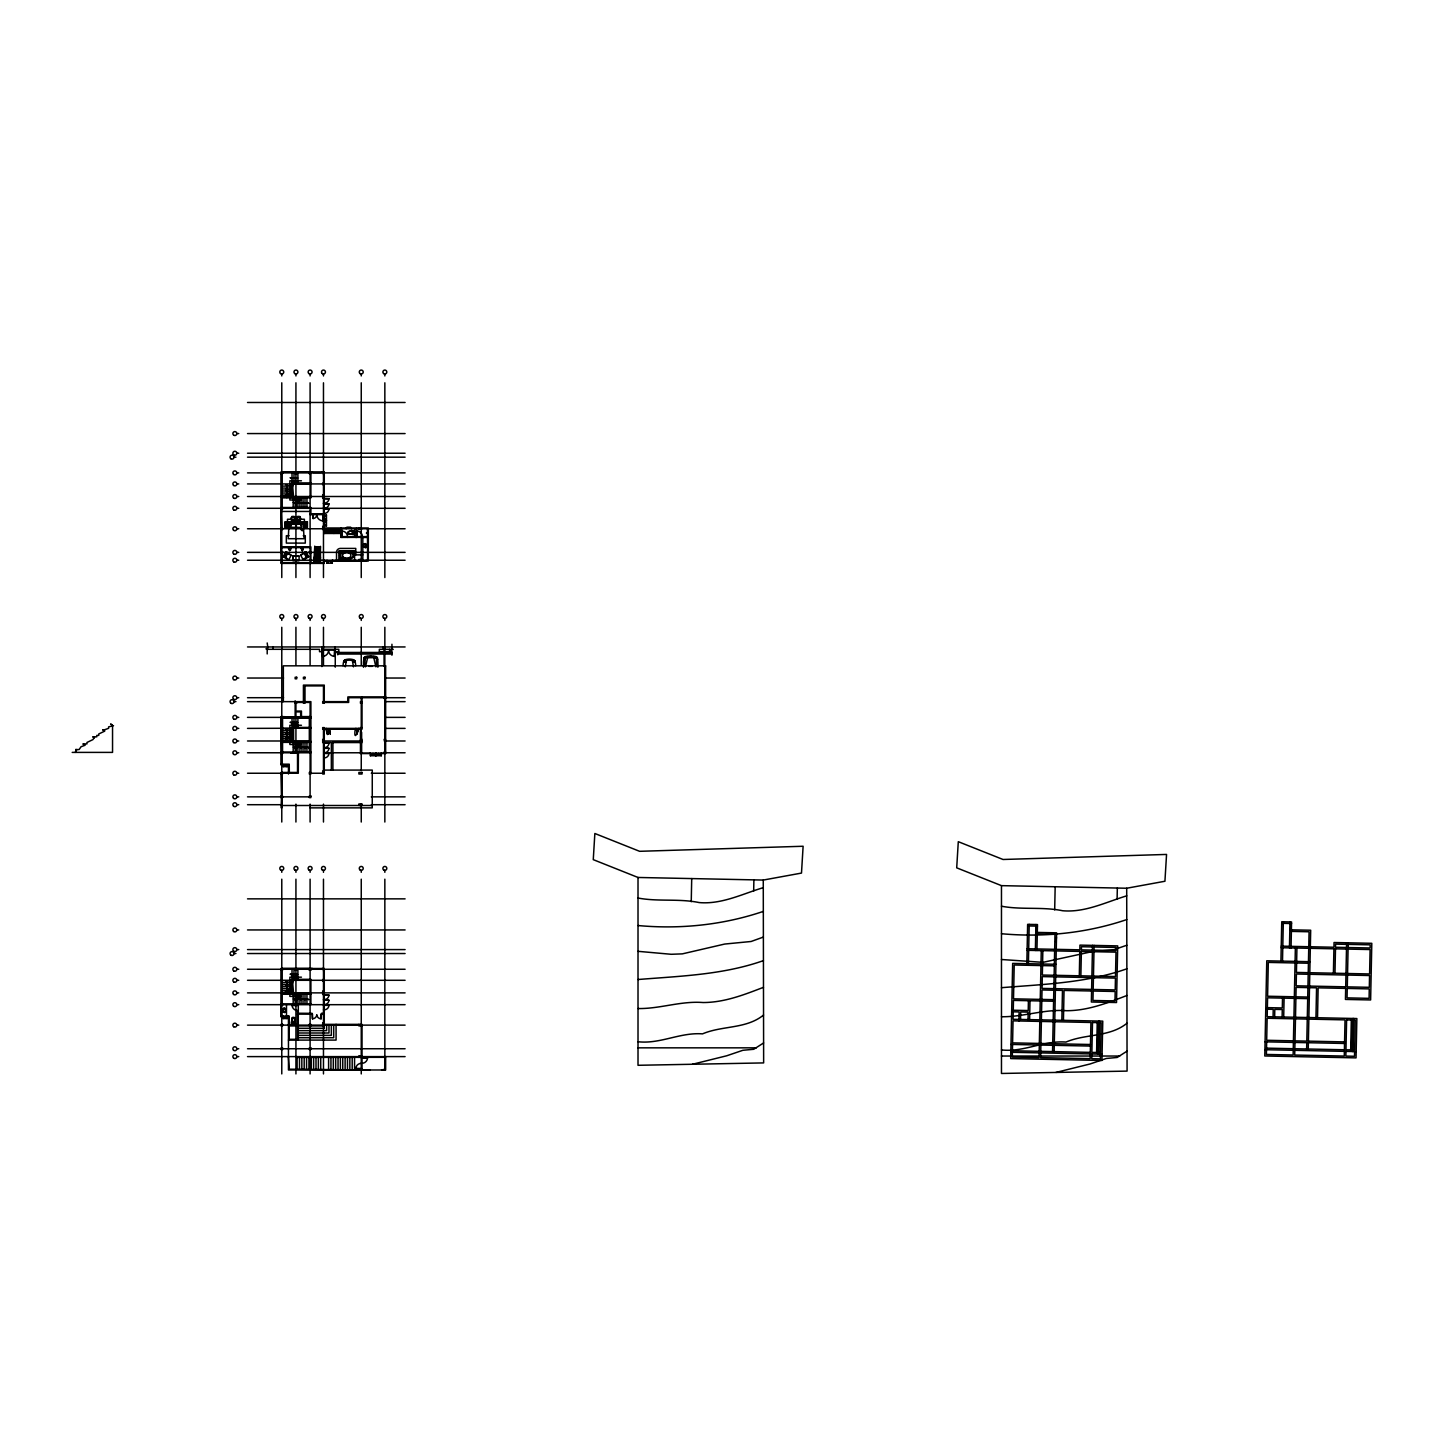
<?xml version="1.0" encoding="UTF-8"?>
<svg xmlns="http://www.w3.org/2000/svg" width="1444" height="1444" viewBox="0 0 1444 1444"><rect width="100%" height="100%" fill="white"/><g stroke="black" fill="none" stroke-linecap="round" stroke-linejoin="round"><path stroke-width="1.5" d="M324.268 528.757L324.268 533.468L340.784 533.468M340.874 533.396L340.784 536.626L368.328 536.626M354.971 661.514L354.376 662.435L354.935 661.406A1.967 1.967 0 0 0 354.267 660.756C353.004 662.092 352.589 662.85 354.484 661.117M377.877 667.236L377.931 662.886A12.761 12.761 0 0 0 377.371 658.969M343.943 661.641L345.694 662.092L343.852 661.298A1.967 1.967 0 0 1 344.484 660.756L345.748 661.984L344.394 661.081M691.243 901.706L691.712 878.566M753.66 891.038L753.894 879.865M1012.551 1044.445L1012.298 1057.044L1039.048 1057.604L1040.221 1000.963M1018.941 1020.98L1019.139 1011.937L1011.666 1011.775M1020.547 1019.428L1020.709 1011.955L1028.182 1012.118L1028.02 1019.59M1026.828 963.689L1027.641 924.359L1037.478 924.557L1036.936 950.513M1028.399 963.726L1028.669 950.351M1028.706 948.78L1029.211 924.395M1028.417 1000.71L1028.218 1010.547L1013.273 1010.24M1029.608 1019.626L1029.987 1000.746M1035.366 950.495L1035.908 924.521M1036.521 932.409L1036.666 926.109M1040.258 999.374L1040.962 965.549M1040.98 963.978L1041.268 950.603M1041.377 1021.449L1040.619 1057.622L1090.184 1058.651L1090.924 1022.478L1013.056 1020.854L1012.587 1042.875L1039.337 1043.434M1041.395 1019.861L1042.026 989.97L1053.813 990.223M1042.532 965.585L1042.333 975.025L1054.138 975.278M1042.568 964.014L1042.839 950.639M1054.68 909.9L1055.167 886.76M1052.55 1051.575L1052.676 1045.294M1053.163 1021.684L1052.712 1043.705L1040.907 1043.47M1053.199 1020.114L1054.986 934.358L1037.279 933.997M1055.618 941.939L1056.485 937.553M1054.12 1051.611L1056.593 932.824L1035.745 932.391M1061.845 1020.294L1062.477 990.404L1055.402 990.259M1063.434 1020.33L1064.047 990.44L1091.574 990.999M1079.3 975.801L1079.805 951.415M1080.87 975.837L1081.376 951.434M1092.53 945.369L1091.357 1002.01L1116.519 1002.533L1117.71 945.892L1079.95 945.116L1079.841 949.827L1027.135 948.744M1091.844 1053.976L1091.754 1058.687L1100.4 1058.867L1100.509 1054.156M1093.469 976.09L1094.101 945.405M1096.61 1052.495L1097.223 1022.605M1097.386 1052.514L1098 1022.623M1098.144 1054.102L1098.83 1021.052M1098.92 1054.12L1099.606 1021.07M1117.096 899.215L1117.331 888.042M1266.659 1041.864L1266.388 1054.445L1293.138 1055.004L1293.896 1018.814M1273.048 1018.381L1273.229 1009.338L1265.756 1009.176M1274.655 1016.847L1274.799 1009.374L1282.272 1009.518L1282.128 1016.991M1280.918 961.09L1281.749 921.759L1291.568 921.958L1291.044 947.932M1282.507 961.126L1282.777 947.751M1282.813 946.181L1283.319 921.795M1282.525 998.111L1282.308 1007.948L1267.363 1007.641M1283.698 1017.027L1284.095 998.147M1289.456 947.896L1289.997 921.922M1290.629 929.81L1290.755 923.528M1293.932 1017.244L1294.311 998.364M1294.347 996.793L1295.051 962.967M1295.087 961.379L1295.358 948.022M1295.467 1018.85L1294.708 1055.041L1344.274 1056.069L1345.032 1019.879L1267.146 1018.255L1266.695 1040.276L1293.445 1040.835M1295.503 1017.28L1296.116 987.371L1307.921 987.624M1296.622 962.986L1296.423 972.426L1308.228 972.678M1296.658 961.415L1296.929 948.04M1306.639 1048.976L1306.784 1042.694M1307.271 1019.085L1306.802 1041.124L1295.015 1040.871M1307.307 1017.515L1309.076 931.777L1291.387 931.398M1309.672 941.542L1310.358 945.964M1308.228 1049.012L1310.683 930.225L1289.835 929.792M1315.953 1017.695L1316.567 987.804L1309.491 987.66M1317.524 1017.731L1318.137 987.84L1345.682 988.4M1333.408 973.202L1333.913 948.816M1334.978 973.238L1335.483 948.852M1346.62 942.788L1345.447 999.429L1370.627 999.952L1371.8 943.311L1334.039 942.517L1333.949 947.246L1281.243 946.145M1345.952 1051.376L1345.844 1056.087L1354.508 1056.268L1354.598 1051.557M1347.559 973.491L1348.209 942.806M1350.7 1049.896L1351.313 1020.005M1351.494 1049.914L1352.107 1020.024M1352.234 1051.503L1352.92 1018.471M1353.028 1051.521L1353.714 1018.489M364.79 665.485L365.043 657.453A12.671 12.671 0 0 1 367.751 656.894M291.345 520.147L291.417 517.674M296.814 520.147L296.886 517.674M363.942 665.738L364.718 658.031A11.967 11.967 0 0 1 367.624 657.417M291.056 519.714L291.183 517.764M296.507 519.714L296.652 517.764M338.889 552.186L340.297 550.76M283.565 1010.204L283.638 1009.609A2.256 2.256 0 0 1 283.872 1009.031L285.37 1009.031M285.569 525.363C289.468 521.663 286.056 529.822 286.02 524.623M304.305 525.056C306.724 529.659 306.525 521.085 304.467 525.616M295.009 1021.576L295.009 1023.2L294.395 1017.749L292.428 1017.695L291.742 1023.309L294.937 1023.273M364.123 657.977L370.693 656.334L377.245 657.977M345.26 666.839L346.38 660.504A14.584 14.584 0 0 1 349.376 660.161A14.584 14.584 0 0 1 352.372 660.504L353.491 666.839M358.491 729.184C352.083 748.407 355.82 715.971 357.011 734.22L358.491 728.39M377.66 659.872L377.678 659.168A11.065 11.065 0 0 0 377.371 657.634L376.667 656.785A22.382 22.382 0 0 0 373.418 656.027L367.967 656.027A22.382 22.382 0 0 0 364.863 656.731L363.996 657.634A11.065 11.065 0 0 0 363.707 659.168L363.744 659.962M365.494 666.839L367.859 656.551M290.858 525.255L290.569 527.24L294.865 527.403A16.209 16.209 0 0 1 295.695 527.457L295.641 524.1L293.078 524.262M298.962 524.262L296.417 524.1L296.363 527.457A16.209 16.209 0 0 1 297.175 527.403L301.453 527.385L301.182 525.255M292.211 478.018L293.764 478.018L292.266 478.415M296.146 478.018L297.699 478.018L296.2 478.415M297.32 502.801L298.872 502.801L297.32 502.999M301.255 502.801L302.807 502.801L301.255 502.999M305.189 502.801L306.742 502.801M306.742 502.999L305.189 502.999M292.211 722.487L293.764 722.487L292.211 722.686M296.146 722.487L297.699 722.487L296.146 722.686M297.32 747.27L298.872 747.27L297.32 747.469M301.255 747.27L302.807 747.27L301.255 747.469M305.189 747.27L306.742 747.27M306.742 747.469L305.189 747.469M292.211 974.375L293.764 974.375L292.266 974.79M296.146 974.375L297.699 974.375L296.2 974.79M297.32 999.176L298.872 999.176L297.32 999.374M301.255 999.176L302.807 999.176L301.255 999.374M305.189 999.176L306.742 999.176M306.742 999.374L305.189 999.374M305.857 551.788L300.821 555.254M364.484 543.63L363.924 544.424A2.256 2.256 0 0 0 363.689 545.02A3.484 3.484 0 0 0 363.689 546.572A2.256 2.256 0 0 0 363.924 547.15L365.621 547.096A2.256 2.256 0 0 0 365.639 546.572A3.484 3.484 0 0 0 365.639 545.02A2.256 2.256 0 0 0 365.422 544.424L364.411 543.666A1.986 1.986 0 0 0 363.581 544.911A3.123 3.123 0 0 0 363.491 546.68L365.621 547.908A1.986 1.986 0 0 0 366.451 546.662A3.05 3.05 0 0 0 366.469 544.911A2.13 2.13 0 0 0 365.585 543.63L365.476 543.576M301.038 525.706L301.525 524.064L298.601 524.298M325.911 532.493L325.586 529.064M328.113 530.959L328.077 529.027M334.611 529.064L334.936 532.493L334.755 529.027M283.186 556.554L285.894 551.734M284.197 556.211L286.129 552.763M285.064 556.698L286.995 553.232M283.313 556.626L285.641 557.077L287.627 553.539L286.02 551.788M288.385 559.767L285.641 557.077M291.002 555.074L286.074 551.662M289.107 559.045L291.11 555.453M286.056 526.555L288.132 525.363M304.756 526.555L305.496 525.291M283.565 1010.565L283.638 1011.161A2.256 2.256 0 0 0 283.872 1011.757L285.37 1011.757A2.256 2.256 0 0 0 285.587 1011.161A3.05 3.05 0 0 0 285.731 1009.5M326.272 530.959L326.272 532.493M326.813 530.959L326.976 529.027M327.499 530.688L327.571 529.027M331.885 530.959L332.03 529.027M333.492 530.959L333.492 532.493M335.784 530.959L335.947 529.027M285.28 1008.58L284.215 1008.183L285.37 1008.67A2.365 2.365 0 0 1 285.786 1009.482A3.123 3.123 0 0 1 285.786 1011.287A2.365 2.365 0 0 1 285.443 1011.991L284.775 1012.479M323.474 515.003L326.452 515.003L324.07 517.656L326.452 520.309L323.474 520.309M323.474 520.706L326.452 520.706L324.07 523.36L326.452 526.013L323.474 526.013M345.928 558.539L346.235 558.81A1.895 1.895 0 0 0 347.264 558.81L345.928 558.539A6.083 6.083 0 0 1 345.008 558.323A4.585 4.585 0 0 1 343.654 557.655M327.012 560.236L327.012 563.196L329.647 560.832L332.282 563.196L332.282 560.236M283.15 764.905L283.15 766.656L285.118 764.905L287.085 766.656L287.085 764.905M370.368 752.775L370.368 755.735L373.003 753.371L375.639 755.735L375.639 752.775M376.036 752.775L376.036 755.735L378.671 753.371L381.306 755.735L381.306 752.775M283.15 1016.089L283.15 1018.561L285.118 1016.793L287.085 1018.561L287.085 1016.089M692.488 1064.264L726.711 1055.781L742.866 1050.293L753.732 1049.283L763.605 1042.947M1055.925 1072.441L1090.148 1063.957L1106.303 1058.47L1117.169 1057.477L1127.042 1051.142M302.969 559.099L308.565 556.626L305.984 551.734M303.691 559.821L308.637 556.752M763.551 1015.042C746.115 1029.193 722.487 1025.384 702.524 1033.868C680.07 1032.171 660.215 1044.265 638.013 1041.738M1126.988 1023.236C1109.552 1037.388 1085.924 1033.561 1065.961 1042.063C1043.507 1040.348 1023.652 1052.441 1001.468 1049.932M283.71 1008.237L283.908 1008.219A2.058 2.058 0 0 0 282.843 1009.518A3.05 3.05 0 0 0 282.825 1011.269A2.292 2.292 0 0 0 283.168 1011.955L284.612 1012.533M289.071 528.017L290.172 527.854M367.444 532.89L366.361 533.089L367.444 532.511M305.803 551.662L300.875 555.074M763.371 937.066L751.115 941.488L724.726 944.051L682.326 953.87L671.225 954.285L638.013 951.325M1126.825 945.242L1113.198 949.935L1093.686 951.434M297.121 500.887L299.088 500.021M299.088 500.887L301.056 500.021L289.865 500.021L289.865 480.798L301.453 480.798M297.121 745.357L299.088 744.49M299.088 745.357L301.056 744.49L289.865 744.49L289.865 725.267L301.453 725.267M297.121 997.244L299.088 996.378M299.088 997.244L301.056 996.378L289.865 996.378L289.865 977.173L301.453 977.173M763.316 911.399C723.227 924.99 680.196 929.431 638.013 925.532M1126.771 919.575C1086.664 933.185 1043.633 937.571 1001.468 933.726M290.28 527.962L299.792 527.872M763.28 887.645C742.396 893.944 721.567 904.558 699.221 902.572C678.77 898.385 658.41 901.85 638.013 898.042M1126.717 895.84C1105.851 902.157 1085.022 912.734 1062.676 910.749C1042.207 906.561 1021.847 910.027 1001.468 906.218M289.576 550.706C286.183 540.977 290.461 556.788 291.074 547.059M763.425 960.621C723.155 974.862 679.962 976.108 638.013 979.519M1126.861 968.798C1086.592 983.039 1043.398 984.285 1001.468 987.696M286.778 486.231L286.778 487.801M286.995 487.801L286.995 486.231M286.778 492.133L286.778 493.704L286.995 492.133M286.778 496.068L286.778 497.62L286.995 496.068M76.099 750.754L76.099 749.201L75.9 750.754M286.778 730.7L286.778 732.27L286.995 730.7M286.778 734.635L286.778 736.205L286.995 734.635M286.778 738.57L286.778 740.14L286.995 738.57M286.778 982.606L286.778 984.158M286.995 984.158L286.995 982.606M286.778 986.541L286.778 988.093L286.995 986.541M286.778 988.508L286.778 990.061L286.995 988.508M286.778 992.443L286.778 993.995L286.995 992.443M763.479 987.317C744.075 994.772 724.437 1002.515 703.084 1002.533C680.972 1000.764 659.854 1008.941 638.013 1008.544M1126.934 995.494C1107.512 1002.948 1087.874 1010.692 1066.538 1010.71C1044.409 1008.941 1023.291 1017.117 1001.468 1016.72M326.236 729.184C329.304 744.905 328.546 718.246 330.279 734.31C327.77 718.065 328.492 746.061 326.236 728.39M350.549 531.067L348.166 531.554A5.884 5.884 0 0 0 348.022 532.692A5.884 5.884 0 0 0 348.166 533.847L353.924 534.334L353.311 530.959M763.262 880.064L801.492 873.078L803.117 846.256L639.602 851.31L594.856 833.495L593.267 859.649L638.013 877.465L763.262 880.064L763.641 1062.91L638.013 1065.293L638.013 877.465M1126.699 888.24L1164.929 881.255L1166.553 854.433L1003.038 859.487L958.293 841.69L956.704 867.844L1001.468 885.641L1126.699 888.24L1127.078 1071.105L1001.468 1073.47L1001.468 885.641M352.95 530.724C349.917 530.02 345.333 533.72 350.621 534.172M1092.296 951.596L1043.001 962.336L1001.468 959.502M286.49 524.371L287.627 524.84M367.552 657.652L373.834 657.652M367.642 657.309L373.743 657.309M368.942 666.334L372.426 666.334M296.02 527.8L294.919 527.8M294.937 1023.381L291.814 1023.381M297.446 527.8L300.623 527.764L303.312 529.984A12.545 12.545 0 0 1 302.175 530.724L301.182 529.804A4.296 4.296 0 0 0 300.406 528.414L299.702 527.764M247.52 402.479L405.096 402.479M236.798 433.561L238.765 433.561M247.52 433.561L405.096 433.561M236.798 453.236L238.765 453.236M247.52 453.236L405.096 453.236M233.982 457.17L235.95 457.17M247.52 457.17L405.096 457.17M281.075 472.188L312.464 472.116M321.976 472.188L324.178 472.188L323.474 474.48M312.861 472.513L321.507 472.513M236.798 472.892L238.765 472.892M247.52 472.892L405.096 472.892M281.075 473.614L282.483 473.614L282.555 472.116M295.226 473.614L296.652 473.614L296.724 472.116M309.395 473.614L310.803 473.614L309.323 473.686L309.323 472.116M280.984 473.686L282.555 473.686M296.724 473.686L295.154 473.686L295.154 472.116M292.013 482.928L310.893 482.928M324.268 483.126L322.698 483.126L322.698 484.697L324.268 484.697L324.268 472.116L280.984 472.116L280.984 563.395L324.268 563.395L324.268 560.236L324.178 563.304M310.893 483.722L293.583 483.722L292.789 487.657L293.583 497.097L310.893 497.097M236.798 483.921L238.765 483.921M247.52 483.921L405.096 483.921M281.779 486.087L292.013 486.087M281.779 488.054L292.013 488.054M281.779 490.021L292.013 490.021M281.779 491.989L292.013 491.989L281.779 497.873L310.893 497.873L310.893 472.116M281.779 493.956L292.013 493.956M324.178 529.479L324.178 526.482L322.698 526.41L322.698 529.551L324.268 529.551L324.268 494.931L322.698 494.931L322.698 498.072L324.268 498.072M322.77 495.003L324.178 495.003M281.779 495.906L292.013 495.906M236.798 496.501L238.765 496.501M247.52 496.501L405.096 496.501M323.474 498.469L328.979 498.74A4.729 4.729 0 0 1 324.268 503.198L323.474 503.198M324.268 498.74L328.979 498.74M323.474 503.595L328.979 503.866A4.729 4.729 0 0 1 324.268 508.324M324.268 503.866L328.979 503.866M280.984 507.512L310.893 507.512L310.893 514.606M236.798 508.306L238.765 508.306M247.52 508.306L405.096 508.306M323.474 508.703L328.979 508.974A4.729 4.729 0 0 1 324.268 513.432L323.474 513.414M280.984 509.1L282.555 509.1L282.555 507.512M324.268 508.974L328.979 508.974M281.075 509.172L281.688 527.908M281.779 511.447L310.099 511.447M310.099 513.811L324.268 513.811M310.189 514.515L312.391 513.902M310.099 514.606L324.268 514.606M291.814 517.295L294.414 517.295M297.283 517.295L299.883 517.295M323.077 513.811L322.806 520.905A6.354 6.354 0 0 1 316.796 514.606A3.827 3.827 0 0 1 313.131 518.522L312.861 513.811M291.742 520.544L294.486 520.544M297.193 520.544L299.955 520.544M289.305 523.504L303.005 523.504M305.37 525.363L306.85 525.363M280.984 527.981L282.555 527.981L282.555 529.551L280.984 529.551M324.268 527.981L368.328 527.981L368.328 561.03L323.474 561.03M346.145 528.179L351.415 528.179M236.798 528.757L238.765 528.757M247.52 528.757L405.096 528.757M281.075 529.623L281.075 551.5M324.665 530.688L340.405 530.688M324.665 530.832L340.405 530.832M347.481 537.421L347.481 536.626A5.451 5.451 0 0 0 342.246 531.121L341.975 537.421M362.426 537.421L362.426 536.626A5.451 5.451 0 0 0 357.191 531.121L356.921 537.421M367.444 532.204L367.534 533.197M324.665 533.143L340.405 533.143M289.071 535.706L286.345 535.706L286.345 543.106L305.298 543.106L305.298 535.706L303.24 535.706M341.975 536.915L347.481 536.915M356.921 536.915L362.426 536.915M340.874 537.348L341.65 528.684M362.895 537.348L368.256 537.348L340.784 537.421L340.874 528.053M280.984 546.861L310.893 546.861L310.893 563.395M314.774 546.734L319.593 546.734M282.176 547.258L287.284 547.258M304.594 547.258L309.702 547.258M310.189 547.565L280.984 547.655M352.535 551.482L353.726 551.482M280.984 551.59L282.555 551.59L282.555 553.16L280.984 553.16M310.893 551.59L309.323 551.59L309.323 553.16L310.893 553.16M352.679 551.608L353.581 551.608M236.798 552.366L238.765 552.366M247.52 552.366L405.096 552.366M353.726 553.63L353.238 553.63A5.234 5.234 0 0 0 352.769 553.142M354.592 554.875L362.823 554.875M298.854 556.139L293.024 556.139L293.024 560.398L298.854 560.398M313.944 557.348L320.424 557.348M339.936 557.33L340.206 557.33A5.289 5.289 0 0 0 340.748 557.709L339.791 557.222L339.683 559.243L340.983 559.369L339.936 559.243M314.774 557.655L319.593 557.655M313.871 557.907L320.496 557.907M314.864 558.395L319.539 558.395M236.798 560.236L238.765 560.236M247.52 560.236L405.096 560.236M323.564 560.326L326.543 560.94M332.77 560.326L334.25 561.03M358.798 560.326L357.318 561.03M313.871 560.777L320.496 560.687M327.012 560.832L332.282 560.832M334.647 560.633L356.921 560.633M314.648 561.048L319.72 561.048M314.648 561.445L319.72 561.445M280.984 562.6L323.564 562.673M311.29 562.998L323.077 562.998M327.012 563.196L332.282 563.196M247.52 646.948L405.096 646.948M267.194 649.313L319.521 649.313L319.521 651.677L321.886 651.677M321.886 649.313L338.798 649.313L338.798 651.677L335.261 651.677M321.886 650.107L335.261 650.107M391.938 651.677L379.339 651.677L379.339 649.313L393.183 649.313L391.198 650.251L391.938 655.233M337.806 652.453L391.938 652.453M337.806 653.248L391.938 653.248M337.806 654.042L391.938 654.042M328.564 650.107L328.564 650.486A6.101 6.101 0 0 1 322.662 656.388L322.283 649.313M328.564 650.486A6.101 6.101 0 0 0 334.466 656.388L334.864 649.313M362.029 727.596L360.458 727.596L360.458 753.569L385.638 753.569L385.638 665.828L283.349 665.828L283.349 701.64M384.14 665.919L385.566 665.919M236.798 678.03L238.765 678.03M247.52 678.03L283.547 678.03M384.826 678.03L405.096 678.03M384.14 696.838L385.566 696.838M385.638 696.911L347.878 696.911L347.878 701.64L322.698 701.64L322.698 703.21L324.268 703.21L324.268 685.106L303.421 685.106L303.421 703.21L304.991 703.21L304.991 685.9M236.798 697.705L238.765 697.705M247.52 697.705L283.547 697.705M405.096 697.705L348.654 697.705L348.654 702.434L323.474 702.434L323.474 685.9L304.197 685.9L304.197 701.64M384.068 698.499L385.638 698.499M233.982 701.64L235.95 701.64M247.52 701.64L310.893 701.64L310.893 774.02L309.323 774.02L309.323 772.45L310.893 772.45M362.029 701.64L360.458 701.64L360.458 703.21L362.029 703.21M384.826 701.64L405.096 701.64M295.154 703.21L296.724 703.21L296.724 701.64M301.453 716.585L310.893 716.585M236.798 717.379L238.765 717.379M247.52 717.379L310.893 717.379M384.826 717.379L405.096 717.379M280.984 718.155L310.893 718.155M281.075 718.246L281.688 751.909M113.516 725.628L108.607 726.892L108.607 728.317L104.672 729.725L104.672 731.151L98.77 733.967L98.77 735.393L96.802 735.393L96.802 736.801L94.835 736.801L92.867 739.635L86.965 742.469L86.965 743.895L84.997 743.895L84.997 745.303L81.063 746.728L79.095 749.562L77.128 749.562L75.16 752.396M292.013 727.415L310.893 727.415M236.798 728.39L238.765 728.39M247.52 728.39L310.893 728.191M361.253 728.39L323.474 728.39L323.474 770.085M384.826 728.39L405.096 728.39M281.779 728.588L292.013 728.588M281.779 730.556L292.013 730.556M281.779 732.523L292.013 732.523M281.779 734.491L292.013 734.491M281.779 736.458L292.013 736.458L281.779 742.36L310.893 742.36M281.779 738.426L292.013 738.426M324.268 739.4L322.698 739.4L322.698 742.559L331.344 742.559L331.344 770.32M360.458 739.4L362.029 739.4L362.029 742.559L332.914 742.559M385.638 739.4L384.068 739.4L384.934 742.631M281.779 740.393L292.013 740.393M236.798 740.989L238.765 740.989M247.52 740.989L310.55 740.989M324.052 740.989L362.318 740.989M384.609 740.989L405.096 740.989M310.893 741.566L293.583 741.566L293.583 728.191M360.458 742.162L332.914 742.162L332.914 770.32M324.268 742.956L328.979 743.227A4.729 4.729 0 0 1 324.268 747.685M324.268 743.227L328.979 743.227M324.268 748.064L328.979 748.335A4.729 4.729 0 0 1 324.268 752.793M324.268 748.335L328.979 748.335M280.984 751.999L310.893 751.999M384.068 751.999L385.638 751.999M72.2 752.396L112.542 752.396L112.542 725.628M236.798 752.775L238.765 752.775M247.52 752.775L310.893 752.775M324.052 752.775L362.318 752.775M384.609 752.775L405.096 752.775M290.641 752.974L296.128 752.974M324.268 753.172L328.979 753.443A4.729 4.729 0 0 1 324.268 757.901M369.592 753.172L361.632 753.172L361.632 742.956M370.368 753.371L375.639 753.371M376.036 753.371L381.306 753.371M382.1 753.172L383.671 753.172M280.984 753.569L282.555 753.569L282.555 716.585M324.268 753.443L328.979 753.443M370.368 755.735L375.639 755.735M376.036 755.735L381.306 755.735M280.984 764.183L289.251 764.183L289.323 772.54M281.075 764.273L282.681 764.273M289.251 764.977L280.984 764.977L280.984 716.585L300.731 717.289M283.15 766.656L287.085 766.656M324.268 770.085L372.263 770.085L372.263 807.864L310.099 807.864M324.268 770.879L322.698 770.879L322.698 774.02L324.268 774.02L324.268 727.596L322.698 727.596L322.698 729.184L362.029 729.184L362.029 696.911M236.798 773.244L238.765 773.244M247.52 773.244L298.294 773.244L298.385 752.703M310.893 773.244L323.474 773.244M371.325 773.244L405.096 773.244M280.984 774.02L282.555 774.02L282.555 772.45M280.984 796.059L282.555 796.059L282.555 797.629L280.984 797.629M281.075 796.131L282.483 796.131M236.798 796.853L238.765 796.853M247.52 796.853L310.099 796.853L310.099 702.434L295.93 702.434L295.93 711.08L301.453 711.08L301.453 717.379M371.325 796.853L405.096 796.853M281.075 797.557L282.483 797.557M236.798 804.705L238.765 804.705M247.52 804.705L281.291 804.705M371.325 804.705L405.096 804.705M361.957 805.427L358.96 805.427L358.888 803.929L362.029 803.929L362.029 805.499M280.984 805.499L372.263 805.499M281.075 807.774L281.688 797.72M281.779 807.864L280.984 772.45L297.518 772.45L297.518 751.999M247.52 898.854L405.096 898.854M236.798 929.936L238.765 929.936M247.52 929.936L405.096 929.936M236.798 949.592L238.765 949.592M247.52 949.592L405.096 949.592M233.982 953.527L235.95 953.527M247.52 953.527L405.096 953.527M281.075 968.563L312.464 968.491M321.976 968.563L324.178 968.563L323.474 970.837M312.861 968.87L321.507 968.87M236.798 969.267L238.765 969.267M247.52 969.267L405.096 969.267M281.075 969.989L282.483 969.989L282.555 968.491M295.226 969.989L296.652 969.989L296.724 968.491M309.323 968.491L309.323 970.061L310.803 969.989L310.893 968.491M280.984 970.061L282.555 970.061M296.724 970.061L295.154 970.061L295.154 968.491M309.323 970.061L310.893 970.061M292.013 979.303L310.893 979.303L310.893 1004.681M324.268 979.501L322.698 979.501L322.698 981.072L324.268 981.072M310.893 980.097L293.583 980.097L292.789 984.032L293.583 993.472L310.893 993.472M236.798 980.296L238.765 980.296M247.52 980.296L405.096 980.296M281.779 982.443L292.013 982.443M281.779 984.411L292.013 984.411M281.779 986.378L292.013 986.378M281.779 988.346L292.013 988.346L281.779 994.248L310.893 994.248M281.779 990.313L292.013 990.313M322.77 991.378L324.178 991.378L322.698 991.306L322.698 994.447L324.268 994.447M281.779 992.281L292.013 992.281M236.798 992.876L238.765 992.876M247.52 992.876L405.096 992.876M323.474 994.844L328.979 995.115A4.729 4.729 0 0 1 324.268 999.573L323.474 999.573M324.268 995.115L328.979 995.115M323.474 999.952L328.979 1000.241A4.729 4.729 0 0 1 324.268 1004.681M324.268 1000.241L328.979 1000.241M280.984 1003.887L310.893 1003.887M236.798 1004.681L238.765 1004.681M247.52 1004.681L405.096 1004.681M298.294 1005.078L292.013 1005.475A5.74 5.74 0 0 0 297.518 1010.583L298.294 1010.583M323.474 1005.078L328.979 1005.349A4.729 4.729 0 0 1 324.268 1009.807L323.474 1009.789M280.984 1005.475L282.555 1005.475L282.555 1003.887M292.013 1005.475L297.518 1005.475L297.518 1003.887M324.268 1005.349L328.979 1005.349M281.075 1005.547L281.688 1016.793M298.222 1013.255L312.084 1013.327L312.482 1018.814A4.404 4.404 0 0 0 316.796 1014.699L316.796 1014.699A4.404 4.404 0 0 0 321.091 1018.814L321.489 1013.327L323.564 1013.255M297.518 1014.121L312.482 1014.121L312.482 1018.814M324.268 1014.121L321.091 1014.121L321.091 1018.814M280.984 1016.089L289.251 1016.089L289.251 1025.132M288.547 1016.955L280.984 1016.883L280.984 968.491L324.268 968.491L324.268 1028.29L298.294 1028.29M283.15 1018.561L287.085 1018.561M291.814 1021.504L294.937 1021.504M324.268 1022.785L322.698 1022.785L322.698 1025.926M288.457 1024.356L298.294 1024.356M324.268 1024.356L362.029 1024.356L362.029 1069.192M236.798 1025.132L238.765 1025.132M247.52 1025.132L405.096 1025.132M298.294 1025.926L324.268 1025.926L324.178 1010.259M362.029 1025.926L358.888 1025.926L358.888 1024.356M298.294 1030.637L326.633 1030.637L326.633 1025.132M298.294 1033.001L328.979 1033.001L328.979 1025.132M298.294 1035.366L331.344 1035.366L331.344 1025.132M298.294 1037.731L333.708 1037.731L333.708 1025.132M288.457 1040.095L336.073 1040.095L336.073 1024.356M638.013 1047.839L756.295 1047.839M236.798 1048.741L238.765 1048.741M247.52 1048.741L405.096 1048.741M362.029 1055.817L358.888 1055.817L358.888 1057.405M1001.468 1056.033L1119.732 1056.033M236.798 1056.611L238.765 1056.611M247.52 1056.611L405.096 1056.611M288.457 1057.405L289.251 1069.192L369.989 1069.986M297.121 1057.405L384.844 1057.315M361.253 1057.784L367.534 1058.073A5.632 5.632 0 0 1 361.632 1063.307A5.632 5.632 0 0 0 355.747 1068.524L362.029 1068.813M362.029 1058.073L367.534 1058.073M355.729 1068.524L361.253 1068.524M384.844 1069.192L381.776 1069.986M1281.712 923.33L1291.55 923.528M1027.605 925.929L1037.442 926.127M1346.53 947.499L1335.519 947.264L1335.574 944.123L1370.194 944.845L1370.121 947.986L1348.1 947.535M1281.207 947.715L1346.494 949.069M1348.064 949.105L1370.103 949.556L1369.598 973.96L1309.798 972.714M1092.422 950.098L1081.412 949.863L1081.484 946.722L1116.104 947.444L1116.031 950.585L1094.011 950.134M1027.099 950.314L1092.404 951.668M1093.974 951.704L1115.995 952.156L1115.49 976.541L1055.708 975.314M1310.033 961.704L1266.767 960.801L1264.782 1055.979L1356.042 1057.874L1356.855 1018.543L1267.182 1016.684L1267.579 997.804L1307.686 998.634M1308.426 963.238L1268.301 962.408L1267.597 996.234L1307.722 997.064M1055.925 964.285L1012.659 963.401L1010.692 1058.578L1101.952 1060.474L1102.765 1021.143L1013.074 1019.284L1013.471 1000.403L1053.597 1001.234M1054.319 965.837L1014.211 965.007L1013.507 998.833L1053.633 999.663M1345.952 975.043L1296.405 974.014L1296.152 985.801L1307.957 986.053M1091.863 977.624L1042.297 976.595L1042.063 988.4L1053.849 988.653M1309.527 986.09L1345.718 986.83M1055.42 988.671L1091.61 989.429M1308.39 1041.142L1344.563 1041.9M1265.088 1041.828L1344.544 1043.47M1054.282 1043.741L1090.473 1044.499M1266.532 1048.145L1293.264 1048.705M1294.853 1048.741L1344.4 1049.77M1010.981 1044.427L1090.437 1046.07M1264.926 1049.698L1356.169 1051.593M1012.424 1050.745L1039.175 1051.304M1040.745 1051.34L1090.31 1052.369M1010.818 1052.279L1102.079 1054.174M292.374 527.818L289.071 527.8M293.457 524.298L290.533 524.064L291.002 525.706M352.95 534.659L354.394 534.262A7.834 7.834 0 0 0 354.394 531.139L353.311 530.706M373.617 656.894A12.671 12.671 0 0 1 376.27 657.435L377.119 658.175M287.627 553.539L291.056 555.254M283.241 556.752L288.186 559.821M318.492 546.734L319.593 547.836M317.933 546.734L319.593 548.395M317.373 546.734L319.593 548.955M316.814 546.734L319.593 549.514M316.272 546.734L319.593 550.074M315.713 546.734L319.593 550.615M315.153 546.734L319.593 551.175M314.774 546.915L319.593 551.734M314.774 547.475L319.593 552.294M314.774 548.034L319.593 552.853M314.774 548.594L319.593 553.413M314.774 549.135L319.593 553.954M314.774 549.695L319.593 554.514M314.774 550.254L319.593 555.074M314.774 550.814L319.593 555.633M314.774 551.373L319.593 556.193M314.774 551.915L319.593 556.752M314.774 552.474L319.593 557.294M314.774 553.034L319.196 557.456M314.774 553.593L318.637 557.456M314.774 554.153L318.077 557.456M314.774 554.713L317.518 557.456M314.774 555.254L316.958 557.456M314.774 555.814L316.398 557.456M314.774 556.373L315.857 557.456M328.167 530.832L328.42 532.475M285.389 1008.814L285.443 1008.778A2.292 2.292 0 0 1 285.768 1009.663M335.784 530.562L335.947 532.493M331.885 530.562L332.03 532.493M326.813 530.562L326.976 532.493M304.756 524.154L305.496 525.417M286.056 524.154L286.796 525.417M305.749 552.763L307.68 556.211M304.883 553.232L306.814 556.698M304.251 553.539L306.236 557.077M300.767 555.453L302.771 559.045M363.599 546.789L363.563 546.662A3.05 3.05 0 0 1 363.563 544.911M373.527 656.551L375.891 666.839M340.008 529.027L340.351 532.493M336.416 529.027L336.741 532.475M332.752 532.475L332.427 529.027L332.607 532.493M329.719 529.027L330.062 532.475M327.932 529.064L328.257 532.493M325.73 529.027L326.073 532.475M300.496 517.764L300.641 519.714M295.045 517.764L295.19 519.714M377.444 665.738L376.649 658.031A11.967 11.967 0 0 0 373.761 657.417M300.28 517.746L300.352 520.147M294.811 517.746L294.883 520.147M376.415 657.471L376.595 665.485M363.509 667.236L363.455 662.886A12.761 12.761 0 0 1 364.014 658.969M391.938 644.259L391.938 649.313M389.591 649.313L389.591 651.677M385.638 1056.611L385.638 1069.986L288.457 1069.986L288.457 1016.089M384.844 373.978L384.844 375.945M384.844 382.804L384.844 577.546M384.844 618.447L384.844 620.415M384.844 627.274L384.844 822.033M384.844 870.353L384.844 872.32M384.844 879.179L384.844 1069.986M384.068 646.948L384.068 665.828M383.274 646.948L383.274 649.313M367.462 528.684L367.624 560.326L362.119 560.94M362.823 536.626L362.823 560.236M362.119 528.684L358.888 529.551L358.888 527.981M362.029 561.03L362.029 559.46L358.888 559.46L358.888 561.03M361.632 732.325L361.632 739.021M361.253 373.978L361.253 375.945M361.253 382.804L361.253 577.546M361.253 618.447L361.253 620.415M361.253 627.274L361.253 665.341M361.253 697.705L361.253 770.536M361.253 804.109L361.253 822.033M361.253 870.353L361.253 872.32M361.253 879.179L361.253 1073.921M357.191 531.121L357.191 536.626M356.524 527.981L356.524 537.421L347.878 536.626M355.765 554.875L355.765 548.413L340.206 548.413A3.845 3.845 0 0 0 336.524 552.095L336.524 560.236M354.881 528.684L354.881 536.717M354.592 560.236L354.592 550.76L338.889 550.76L338.889 560.236M354.556 1057.405L354.556 1069.192M353.834 551.608L353.834 553.521M352.535 553.142L352.535 551.734L352.426 553.034M352.192 1057.405L352.192 1069.192M351.415 528.757L350.621 527.186L346.921 527.186L346.145 528.757M349.845 1057.405L349.845 1069.192M347.481 1057.405L347.481 1069.192M345.116 1057.405L345.116 1069.192M342.751 1057.405L342.751 1069.192M342.246 531.121L342.246 536.626M341.091 557.817L341.091 559.243M340.983 557.709L340.983 559.117M340.405 528.757L340.405 533.468M340.387 1057.405L340.387 1069.192M339.665 529.027L339.665 532.493M339.232 529.027L339.232 532.493M339.087 529.046L339.087 532.493M338.835 529.027L338.835 532.493M338.672 533.089L333.293 533.341M338.221 529.027L338.221 532.493M338.04 1057.405L338.04 1069.192M337.806 651.677L337.806 654.818L337.03 651.677M337.697 529.027L337.697 532.493M337.12 529.027L337.12 532.493M335.784 529.046L335.784 532.493M335.676 1057.405L335.676 1069.192M335.495 529.027L335.495 532.493M335.261 646.948L335.261 667.164M334.466 650.107L334.466 656.388M333.654 529.027L333.654 532.493M333.492 529.046L333.492 530.562M333.311 1057.405L333.311 1069.192M333.113 529.027L333.113 532.493M331.885 529.046L331.885 532.493M331.56 533.089L326.398 533.089M331.019 529.027L331.019 532.493M330.947 1057.405L330.947 1069.192M330.423 529.027L330.423 532.493M329.268 529.027L329.268 532.493M328.6 1057.405L328.6 1069.192M327.571 530.959L327.571 532.493M327.427 529.046L327.427 532.493M326.813 529.046L326.813 532.493M326.452 515.003L326.452 520.309M326.452 520.706L326.452 526.013M326.434 529.027L326.434 532.493M326.272 529.046L326.272 530.562M325.351 529.027L325.351 532.493M324.665 528.757L324.665 533.468M324.178 481.628L324.178 497.999M323.998 498.469L323.998 503.198M323.998 503.595L323.998 508.306M323.998 508.703L323.998 513.414M324.07 515.003L324.07 520.309M324.07 520.706L324.07 526.013M324.178 729.256L324.178 742.469M324.178 758.371L324.178 770.807M324.178 978.003L324.178 994.374M323.998 994.844L323.998 999.573M323.998 999.952L323.998 1004.681M323.998 1005.078L323.998 1009.789M323.871 474.859L323.871 481.159M323.871 971.234L323.871 977.534M323.474 373.978L323.474 375.945M323.474 382.804L323.474 577.546M323.474 618.447L323.474 620.415M323.474 627.274L323.474 665.341M323.474 804.109L323.474 822.033M323.474 870.353L323.474 872.32M323.474 879.179L323.474 1073.921M322.806 514.606L322.806 520.905M322.662 650.107L322.662 656.388M321.886 646.948L321.886 666.587M320.73 1057.405L320.73 1069.192M318.366 1057.405L318.366 1069.192M316.001 1057.405L316.001 1069.192M313.637 1057.405L313.637 1069.192M313.131 514.606L313.131 518.54M311.29 1057.405L311.29 1069.192M310.893 1025.926L310.893 1024.356L309.323 1024.356L309.323 1025.926M310.099 373.978L310.099 375.945M310.099 382.804L310.099 577.546M310.099 618.447L310.099 620.415M310.099 627.274L310.099 665.341M310.099 804.109L310.099 822.033M310.099 870.353L310.099 872.32M310.099 879.179L310.099 1073.921M309.323 716.585L309.323 751.999M308.926 1057.405L308.926 1069.192M306.958 497.873L306.958 507.512M306.958 742.36L306.958 751.999M306.958 994.248L306.958 1003.887M306.561 1057.405L306.561 1069.192M304.991 497.873L304.991 507.512M304.991 742.36L304.991 751.999M304.991 994.248L304.991 1003.887M304.395 521.789L304.395 519.244L287.482 519.244L287.482 521.789M304.197 1057.405L304.197 1069.192M303.475 523.197L303.475 527.511L307.41 527.511L307.41 523.197L289.071 523.035L288.24 538.702L304.07 538.702L303.24 523.035M303.023 497.873L303.023 507.512M303.023 742.36L303.023 751.999M303.023 994.248L303.023 1003.887M301.832 1057.405L301.832 1069.192M301.056 497.873L301.056 507.512M301.056 742.36L301.056 751.999M301.056 994.248L301.056 1003.887M300.659 717.379L300.659 711.874L295.93 711.874L295.93 752.631M299.486 1057.405L299.486 1069.192M299.088 497.873L299.088 507.512M299.088 742.36L299.088 751.999M299.088 994.248L299.088 1003.887M298.294 1003.887L298.294 1040.095M297.897 472.892L297.897 482.928M297.897 717.379L297.897 727.415M297.897 969.267L297.897 979.303M297.518 1010.583L297.518 1025.132M297.121 497.873L297.121 507.512M297.121 742.36L297.121 751.999M297.121 994.248L297.121 1003.887M297.121 1056.611L297.121 1069.192M296.724 716.585L296.724 718.155M295.93 373.978L295.93 375.945M295.93 382.804L295.93 577.546M295.93 618.447L295.93 620.415M295.93 627.274L295.93 665.341M295.93 804.109L295.93 822.033M295.93 870.353L295.93 872.32M295.93 879.179L295.93 1073.921M295.154 497.873L295.154 507.512M295.154 700.845L295.154 718.155M295.154 742.36L295.154 751.999M295.154 994.248L295.154 1003.887M293.98 472.892L293.98 482.928M293.98 717.379L293.98 727.415M293.98 969.267L293.98 979.303M293.186 497.873L293.186 507.512M293.186 742.36L293.186 751.999M293.186 994.248L293.186 1003.887M292.013 472.892L292.013 497.873M292.013 717.379L292.013 742.36M292.013 969.267L292.013 994.248M291.76 1021.576L291.76 1023.2M288.457 764.977L288.457 774.02M286.49 1004.681L286.49 1016.089M282.176 777.955L282.176 792.124M281.779 373.978L281.779 375.945M281.779 382.804L281.779 577.546M281.779 618.447L281.779 620.415M281.779 627.274L281.779 822.033M281.779 870.353L281.779 872.32M281.779 879.179L281.779 1073.921M281.688 473.758L281.688 507.44M281.688 553.232L281.688 563.304M281.688 753.642L281.688 764.905M281.688 774.11L281.688 795.987M281.688 970.133L281.688 1003.815M273.151 646.948L273.151 649.313M267.194 642.959L267.934 647.941L265.949 648.879L267.194 648.879L267.194 653.933M297.193 516.916A5.234 5.234 0 0 1 299.955 516.916M297.085 516.591A6.047 6.047 0 0 1 300.063 516.591M291.742 516.916A5.234 5.234 0 0 1 294.486 516.916M291.616 516.591A6.047 6.047 0 0 1 294.612 516.591M350.278 557.348A4.151 4.151 0 0 1 346.759 559.081A4.151 4.151 0 0 1 343.239 557.348M346.416 552.276A6.083 6.083 0 0 0 345.008 552.529A4.585 4.585 0 0 0 343.654 553.196M347.101 552.276A6.083 6.083 0 0 1 348.491 552.529A4.585 4.585 0 0 1 349.845 553.196M347.101 551.788A4.133 4.133 0 0 1 350.26 553.503M349.845 557.655A4.585 4.585 0 0 1 348.491 558.323A6.083 6.083 0 0 1 347.571 558.521M343.239 553.503A4.133 4.133 0 0 1 346.416 551.788M366.541 544.893A3.123 3.123 0 0 1 366.541 546.68M282.753 1009.482A3.123 3.123 0 0 0 282.753 1011.287A2.365 2.365 0 0 0 283.114 1011.991M285.389 1011.955A2.292 2.292 0 0 0 285.731 1011.269A3.484 3.484 0 0 0 285.587 1009.609M353.004 659.998A5.614 5.614 0 0 1 354.989 661.081A22.364 22.364 0 0 1 355.729 665.738M354.989 661.081A2.96 2.96 0 0 0 353.094 659.601A16.877 16.877 0 0 0 349.376 659.096A16.877 16.877 0 0 0 345.676 659.601A2.96 2.96 0 0 0 343.78 661.081A22.364 22.364 0 0 0 343.04 665.738M343.78 661.081A5.614 5.614 0 0 1 345.748 659.998M292.789 555.904L292.789 560.633L299.088 560.633L299.088 555.904L292.789 555.904M1092.494 1022.496L1091.881 1052.405L1100.527 1052.568L1101.158 1022.677L1092.494 1022.496M1093.162 991.035L1092.964 1000.475L1114.985 1000.927L1115.183 991.486L1093.162 991.035M1093.433 977.66L1093.18 989.465L1115.219 989.916L1115.454 978.111L1093.433 977.66M1346.602 1019.915L1345.97 1049.806L1354.634 1049.987L1355.248 1020.096L1346.602 1019.915M1347.252 988.436L1347.053 997.876L1369.092 998.346L1369.273 988.905L1347.252 988.436M1347.523 975.061L1347.288 986.866L1369.309 987.317L1369.562 975.53L1347.523 975.061M342.427 555.308L342.715 556.391A3.231 3.231 0 0 0 343.69 557.348A4.765 4.765 0 0 0 345.026 557.926A6.895 6.895 0 0 0 348.491 557.926A4.765 4.765 0 0 0 349.809 557.348A3.231 3.231 0 0 0 350.802 556.391L350.802 554.46A3.231 3.231 0 0 0 349.809 553.503A4.765 4.765 0 0 0 348.491 552.926A6.895 6.895 0 0 0 345.026 552.926A4.765 4.765 0 0 0 343.69 553.503A3.231 3.231 0 0 0 342.715 554.46L342.427 555.2M291.417 1022.352L291.814 1023.796A7.834 7.834 0 0 0 294.955 1023.796L294.522 1017.569A5.884 5.884 0 0 0 293.385 1017.406A5.884 5.884 0 0 0 292.229 1017.569L291.417 1022.352M83.138 744.021L84.6 744.617L83.138 744.021M92.976 736.927L94.438 737.541L92.976 736.927M102.813 729.852L104.275 730.447L102.813 729.852M110.683 724.184L112.145 724.798L110.683 724.184M286.165 484.751L287.609 485.346L286.165 484.751M286.165 488.686L287.609 489.281L286.165 488.686M286.165 490.653L287.609 491.249L286.165 490.653M290.298 477.82L291.742 478.415L290.298 477.82M286.165 494.588L287.609 495.184L286.165 494.588M294.233 477.82L295.677 478.415L294.233 477.82M293.439 502.602L294.901 503.198L293.439 502.602M295.406 502.602L296.868 503.198L295.406 502.602M299.341 502.602L300.785 503.198L299.341 502.602M303.276 502.602L304.72 503.198L303.276 502.602M307.211 502.602L308.655 503.198L307.211 502.602M286.165 729.22L287.609 729.816L286.165 729.22M286.165 733.155L287.609 733.751L286.165 733.155M286.165 737.09L287.609 737.685L286.165 737.09M290.298 722.289L291.742 722.884L290.298 722.289M286.165 741.025L287.609 741.62L286.165 741.025M294.233 722.289L295.677 722.884L294.233 722.289M293.439 747.071L294.901 747.667L293.439 747.071M295.406 747.071L296.868 747.667L295.406 747.071M299.341 747.071L300.785 747.667L299.341 747.071M303.276 747.071L304.72 747.667L303.276 747.071M307.211 747.071L308.655 747.667L307.211 747.071M286.165 981.126L287.609 981.721L286.165 981.126M286.165 985.061L287.609 985.656L286.165 985.061M290.298 974.177L291.742 974.79L290.298 974.177M286.165 990.945L287.609 991.559L286.165 990.945M294.233 974.177L295.677 974.79L294.233 974.177M293.439 998.977L294.901 999.573L293.439 998.977M295.406 998.977L296.868 999.573L295.406 998.977M299.341 998.977L300.785 999.573L299.341 998.977M303.276 998.977L304.72 999.573L303.276 998.977M307.211 998.977L308.655 999.573L307.211 998.977M303.547 546.969L302.049 550.796L300.803 547.059L302.572 550.796L303.547 546.969M328.799 530.562L328.654 532.493L328.799 529.027L328.727 530.688M334.268 530.562L334.106 532.493L334.268 529.027L334.178 530.688M307.41 521.789L284.865 521.789L284.865 522.746L307.41 522.746L307.41 521.789M288.71 523.197L284.775 523.197L284.775 527.511L288.71 527.511L288.71 523.197M353.798 531.067L352.174 531.067L352.101 534.262L353.798 534.316L353.87 531.139M314.774 546.355L313.871 561.662L320.496 561.662L320.424 546.355L319.575 558.774L314.864 558.774L314.774 546.355M296.724 677.254L295.154 677.254L295.154 678.824L296.724 678.824L296.724 677.254M304.991 677.254L303.421 677.254L303.421 678.824L304.991 678.824L304.991 677.254M362.029 772.45L358.888 772.45L358.888 774.02L362.029 774.02L362.029 772.45M310.893 796.059L309.323 796.059L309.323 797.629L310.893 797.629L310.893 796.059M282.555 1024.356L280.984 1024.356L280.984 1025.926L282.555 1025.926L282.555 1024.356M297.518 1025.926L289.251 1025.926L289.251 1039.301L297.518 1039.301L297.518 1025.926M282.555 1047.947L280.984 1047.947L280.984 1049.535L282.555 1049.535L282.555 1047.947M310.893 1047.947L309.323 1047.947L309.323 1049.535L310.893 1049.535L310.893 1047.947M280.569 618.068A1.967 1.967 0 0 0 283.728 616.768A1.967 1.967 0 0 0 281.02 614.693A1.967 1.967 0 0 0 280.569 618.068M294.738 618.068A1.967 1.967 0 0 0 297.897 616.768A1.967 1.967 0 0 0 295.19 614.693A1.967 1.967 0 0 0 294.738 618.068M308.908 618.068A1.967 1.967 0 0 0 312.048 616.768A1.967 1.967 0 0 0 309.341 614.693A1.967 1.967 0 0 0 308.908 618.068M322.283 618.068A1.967 1.967 0 0 0 325.423 616.768A1.967 1.967 0 0 0 322.734 614.693A1.967 1.967 0 0 0 322.283 618.068M360.043 618.068A1.967 1.967 0 0 0 363.202 616.768A1.967 1.967 0 0 0 360.495 614.693A1.967 1.967 0 0 0 360.043 618.068M383.653 618.068A1.967 1.967 0 0 0 386.793 616.768A1.967 1.967 0 0 0 384.104 614.693A1.967 1.967 0 0 0 383.653 618.068M233.639 679.601A1.967 1.967 0 0 0 236.798 678.283A1.967 1.967 0 0 0 234.09 676.207A1.967 1.967 0 0 0 233.639 679.601M233.639 699.257A1.967 1.967 0 0 0 236.798 697.957A1.967 1.967 0 0 0 234.09 695.882A1.967 1.967 0 0 0 233.639 699.257M230.841 703.192A1.967 1.967 0 0 0 233.982 701.892A1.967 1.967 0 0 0 231.293 699.817A1.967 1.967 0 0 0 230.841 703.192M233.639 718.932A1.967 1.967 0 0 0 236.798 717.632A1.967 1.967 0 0 0 234.09 715.556A1.967 1.967 0 0 0 233.639 718.932M233.639 742.541A1.967 1.967 0 0 0 236.798 741.241A1.967 1.967 0 0 0 234.09 739.166A1.967 1.967 0 0 0 233.639 742.541M233.639 754.346A1.967 1.967 0 0 0 236.798 753.046A1.967 1.967 0 0 0 234.09 750.97A1.967 1.967 0 0 0 233.639 754.346M233.639 774.796A1.967 1.967 0 0 0 236.798 773.497A1.967 1.967 0 0 0 234.09 771.421A1.967 1.967 0 0 0 233.639 774.796M233.639 798.406A1.967 1.967 0 0 0 236.798 797.106A1.967 1.967 0 0 0 234.09 795.03A1.967 1.967 0 0 0 233.639 798.406M233.639 806.275A1.967 1.967 0 0 0 236.798 804.976A1.967 1.967 0 0 0 234.09 802.9A1.967 1.967 0 0 0 233.639 806.275M233.639 729.96A1.967 1.967 0 0 0 236.798 728.642A1.967 1.967 0 0 0 234.09 726.567A1.967 1.967 0 0 0 233.639 729.96M280.569 373.581A1.967 1.967 0 0 0 283.728 372.281A1.967 1.967 0 0 0 281.02 370.205A1.967 1.967 0 0 0 280.569 373.581M294.738 373.581A1.967 1.967 0 0 0 297.897 372.281A1.967 1.967 0 0 0 295.19 370.205A1.967 1.967 0 0 0 294.738 373.581M308.908 373.581A1.967 1.967 0 0 0 312.048 372.281A1.967 1.967 0 0 0 309.341 370.205A1.967 1.967 0 0 0 308.908 373.581M322.283 373.581A1.967 1.967 0 0 0 325.423 372.281A1.967 1.967 0 0 0 322.734 370.205A1.967 1.967 0 0 0 322.283 373.581M360.043 373.581A1.967 1.967 0 0 0 363.202 372.281A1.967 1.967 0 0 0 360.495 370.205A1.967 1.967 0 0 0 360.043 373.581M383.653 373.581A1.967 1.967 0 0 0 386.793 372.281A1.967 1.967 0 0 0 384.104 370.205A1.967 1.967 0 0 0 383.653 373.581M233.639 435.113A1.967 1.967 0 0 0 236.798 433.814A1.967 1.967 0 0 0 234.09 431.738A1.967 1.967 0 0 0 233.639 435.113M233.639 454.788A1.967 1.967 0 0 0 236.798 453.488A1.967 1.967 0 0 0 234.09 451.412A1.967 1.967 0 0 0 233.639 454.788M230.841 458.723A1.967 1.967 0 0 0 233.982 457.423A1.967 1.967 0 0 0 231.293 455.347A1.967 1.967 0 0 0 230.841 458.723M233.639 474.462A1.967 1.967 0 0 0 236.798 473.163A1.967 1.967 0 0 0 234.09 471.087A1.967 1.967 0 0 0 233.639 474.462M233.639 498.072A1.967 1.967 0 0 0 236.798 496.754A1.967 1.967 0 0 0 234.09 494.696A1.967 1.967 0 0 0 233.639 498.072M233.639 509.876A1.967 1.967 0 0 0 236.798 508.559A1.967 1.967 0 0 0 234.09 506.483A1.967 1.967 0 0 0 233.639 509.876M233.639 530.327A1.967 1.967 0 0 0 236.798 529.027A1.967 1.967 0 0 0 234.09 526.952A1.967 1.967 0 0 0 233.639 530.327M233.639 553.936A1.967 1.967 0 0 0 236.798 552.619A1.967 1.967 0 0 0 234.09 550.561A1.967 1.967 0 0 0 233.639 553.936M233.639 561.806A1.967 1.967 0 0 0 236.798 560.489A1.967 1.967 0 0 0 234.09 558.413A1.967 1.967 0 0 0 233.639 561.806M233.639 485.473A1.967 1.967 0 0 0 236.798 484.173A1.967 1.967 0 0 0 234.09 482.097A1.967 1.967 0 0 0 233.639 485.473M280.569 869.956A1.967 1.967 0 0 0 283.728 868.656A1.967 1.967 0 0 0 281.02 866.581A1.967 1.967 0 0 0 280.569 869.956M294.738 869.956A1.967 1.967 0 0 0 297.897 868.656A1.967 1.967 0 0 0 295.19 866.581A1.967 1.967 0 0 0 294.738 869.956M308.908 869.956A1.967 1.967 0 0 0 312.048 868.656A1.967 1.967 0 0 0 309.341 866.581A1.967 1.967 0 0 0 308.908 869.956M322.283 869.956A1.967 1.967 0 0 0 325.423 868.656A1.967 1.967 0 0 0 322.734 866.581A1.967 1.967 0 0 0 322.283 869.956M360.043 869.956A1.967 1.967 0 0 0 363.202 868.656A1.967 1.967 0 0 0 360.495 866.581A1.967 1.967 0 0 0 360.043 869.956M383.653 869.956A1.967 1.967 0 0 0 386.793 868.656A1.967 1.967 0 0 0 384.104 866.581A1.967 1.967 0 0 0 383.653 869.956M233.639 931.488A1.967 1.967 0 0 0 236.798 930.189A1.967 1.967 0 0 0 234.09 928.113A1.967 1.967 0 0 0 233.639 931.488M233.639 951.163A1.967 1.967 0 0 0 236.798 949.863A1.967 1.967 0 0 0 234.09 947.787A1.967 1.967 0 0 0 233.639 951.163M230.841 955.098A1.967 1.967 0 0 0 233.982 953.798A1.967 1.967 0 0 0 231.293 951.722A1.967 1.967 0 0 0 230.841 955.098M233.639 970.837A1.967 1.967 0 0 0 236.798 969.538A1.967 1.967 0 0 0 234.09 967.462A1.967 1.967 0 0 0 233.639 970.837M233.639 994.447A1.967 1.967 0 0 0 236.798 993.129A1.967 1.967 0 0 0 234.09 991.053A1.967 1.967 0 0 0 233.639 994.447M233.639 1006.233A1.967 1.967 0 0 0 236.798 1004.934A1.967 1.967 0 0 0 234.09 1002.858A1.967 1.967 0 0 0 233.639 1006.233M233.639 1026.702A1.967 1.967 0 0 0 236.798 1025.402A1.967 1.967 0 0 0 234.09 1023.327A1.967 1.967 0 0 0 233.639 1026.702M233.639 1050.311A1.967 1.967 0 0 0 236.798 1048.994A1.967 1.967 0 0 0 234.09 1046.918A1.967 1.967 0 0 0 233.639 1050.311M233.639 1058.163A1.967 1.967 0 0 0 236.798 1056.864A1.967 1.967 0 0 0 234.09 1054.788A1.967 1.967 0 0 0 233.639 1058.163M233.639 981.848A1.967 1.967 0 0 0 236.798 980.548A1.967 1.967 0 0 0 234.09 978.472A1.967 1.967 0 0 0 233.639 981.848M353.365 554.027A5.144 5.144 0 0 0 351.758 552.583A8.159 8.159 0 0 0 349.592 551.734A12.418 12.418 0 0 0 343.907 551.734A8.159 8.159 0 0 0 341.759 552.583A5.144 5.144 0 0 0 340.134 554.027A2.365 2.365 0 0 0 340.134 556.824A5.144 5.144 0 0 0 341.759 558.268A8.159 8.159 0 0 0 343.907 559.117A12.418 12.418 0 0 0 349.592 559.117A8.159 8.159 0 0 0 351.758 558.268A5.144 5.144 0 0 0 353.365 556.824A2.365 2.365 0 0 0 353.365 554.027M349.249 551.915A10.216 10.216 0 0 0 344.25 551.915A6.949 6.949 0 0 0 342.336 552.727A4.621 4.621 0 0 0 340.91 554.081A2.401 2.401 0 0 0 340.91 556.77A4.621 4.621 0 0 0 342.336 558.124A6.949 6.949 0 0 0 344.25 558.936A10.216 10.216 0 0 0 349.249 558.936A6.949 6.949 0 0 0 351.181 558.124A4.621 4.621 0 0 0 352.589 556.77A2.401 2.401 0 0 0 352.589 554.081A4.621 4.621 0 0 0 351.181 552.727A6.949 6.949 0 0 0 349.249 551.915"/></g></svg>
